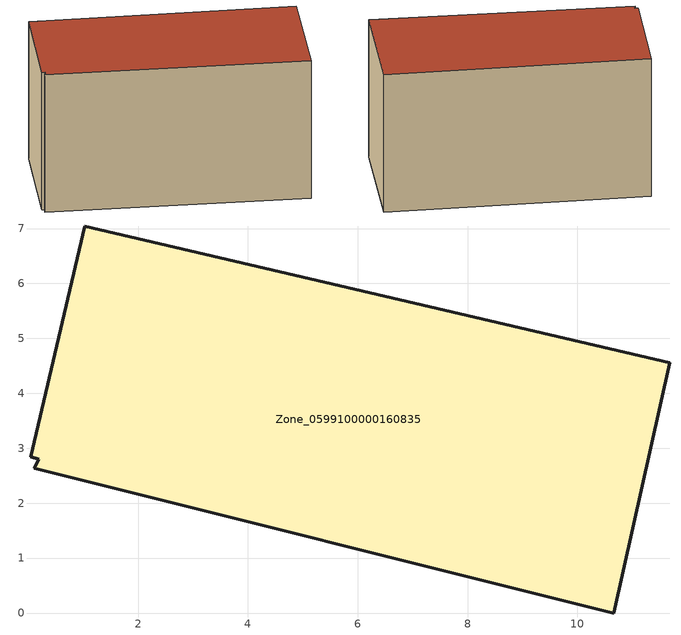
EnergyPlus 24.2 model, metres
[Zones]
Zone_0599100000160835
 floor ground (C_G): 0.1,2.63 0.19,2.8 0.04,2.84 1.03,7.05 11.68,4.55 10.66,0 z0
 wall outside (C_F): 10.66,0 11.68,4.55 1.03,7.05 0.04,2.84 0.19,2.8 0.1,2.63 10.66,0 z0:6.36
 roof outside (C_R): 0.19,2.8 0.1,2.63 10.66,0 11.68,4.55 1.03,7.05 0.04,2.84 z6.36
[BUILDING]
Pand.0599100000160835: North Axis=0; Terrain=City; Loads Convergence Tolerance Value=0.04; Temperature Convergence Tolerance Value=0.4; Solar Distribution=FullExterior; Maximum Number of Warmup Days=25; Minimum Number of Warmup Days=1
[Site:Location]
Rotterdam.The.Hague.AP_ZH_NLD Design_Conditions: Latitude=51.96; Longitude=4.45; Time Zone=1; Elevation=-4.5
[SITE:GROUNDTEMPERATURE:BUILDINGSURFACE]
18, 18, 18, 18, 18, 18, 18, 18, 18, 18, 18, 18
[MATERIAL] Thermal Absorptance=0.9; Solar Absorptance=0.7; Visible Absorptance=0.7
Name | Roughness | Thickness | Conductivity | Density | Specific Heat
G.TI.1946 | MediumSmooth | 0.15 | 1 | 540 | 1210
F.TI.1946 | Rough | 0.3 | 0.857143 | 1920 | 840
R.TI.1946 | MediumRough | 0.2 | 0.1 | 1500 | 1000
[CONSTRUCTION]
C_G: G.TI.1946
C_F: F.TI.1946
C_R: R.TI.1946
[ZONE]
Zone_0599100000160835: Type=1; Multiplier=1; Ceiling Height=Autocalculate; Volume=Autocalculate; Floor Area=autocalculate; Part of Total Floor Area=Yes
[ZONEINFILTRATION:DESIGNFLOWRATE]
Infil_Zone_0599100000160835: Zone or ZoneList or Space or SpaceList=Zone_0599100000160835; Schedule=AlwaysOn; Design Flow Rate Calculation Method=Flow/Area; Flow Rate per Floor Area=0.003; Constant Term Coefficient=1; Temperature Term Coefficient=0; Velocity Term Coefficient=0; Velocity Squared Term Coefficient=0
[HVACTEMPLATE:ZONE:IDEALLOADSAIRSYSTEM]
Zone_0599100000160835: Maximum Heating Supply Air Temperature=50; Minimum Cooling Supply Air Temperature=13; Maximum Heating Supply Air Humidity Ratio=0.0156; Minimum Cooling Supply Air Humidity Ratio=0.0077; Heating Limit=NoLimit; Cooling Limit=NoLimit; Dehumidification Control Type=ConstantSensibleHeatRatio; Cooling Sensible Heat Ratio=0.7; Dehumidification Setpoint=60; Humidification Control Type=None; Humidification Setpoint=30; Outdoor Air Method=None; Outdoor Air Flow Rate per Person=0.00944; Outdoor Air Flow Rate per Zone Floor Area=0; Outdoor Air Flow Rate per Zone=0; Demand Controlled Ventilation Type=None; Outdoor Air Economizer Type=NoEconomizer; Heat Recovery Type=None; Sensible Heat Recovery Effectiveness=0.7; Latent Heat Recovery Effectiveness=0.65
[ZONECONTROL:THERMOSTAT]
ThermostatControl_Zone_0599100000160835: Zone or ZoneList=Zone_0599100000160835; Control Type Schedule=DualSetpointControlType; Control 1=Thermostat_Zone_0599100000160835; Temperature Difference Between Cutout And Setpoint=0
[THERMOSTATSETPOINT:DUALSETPOINT]
Thermostat_Zone_0599100000160835: Heating Setpoint Temperature Schedule=HeatingSetpoint_Zone_0599100000160835; Cooling Setpoint Temperature Schedule=CoolingSetpoint_Zone_0599100000160835
[SCHEDULE:COMPACT]
HeatingSetpoint_Zone_0599100000160835: Through: 12/31, For: AllDays, Until: 24:00, 21
CoolingSetpoint_Zone_0599100000160835: Through: 12/31, For: AllDays, Until: 24:00, 24
DualSetpointControlType: Through: 12/31, For: AllDays, Until: 24:00, 4
AlwaysOn: Through: 12/31, For: AllDays, Until: 24:00, 1
